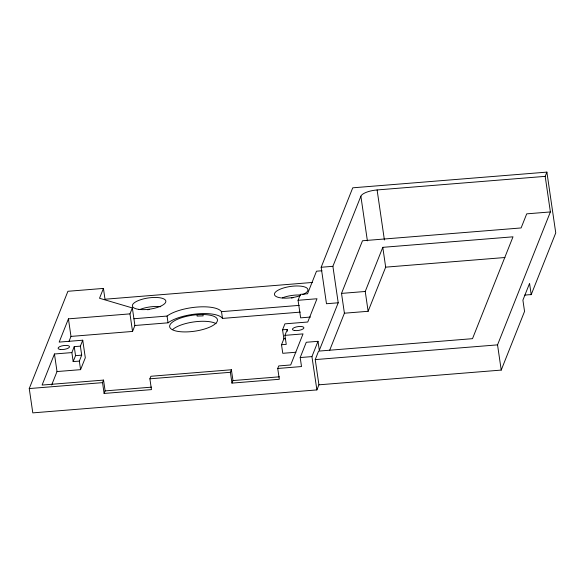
<?xml version="1.0" encoding="UTF-8"?>
<svg xmlns="http://www.w3.org/2000/svg" width="585" height="585" viewBox="0 0 585 585"><rect width="100%" height="100%" fill="white"/><g stroke="black" fill="none" stroke-linecap="round" stroke-linejoin="round"><path stroke-width="0.88" d="M312.624 282.438L105.007 299.227L103.435 288.42L67.918 291.286L29.25 388.564L32.797 412.878L316.894 389.917L318.92 384.82L315.242 359.599L318.569 351.117L472.504 338.671L513.001 236.815L382.787 247.338L365.237 291.476L368.126 311.293L344.411 313.209L329.56 350.561M103.435 288.42L99.523 298.262L132.342 307.937L129.972 313.874L68.423 318.854L59.173 342.108L82.741 340.207L80.379 346.144L74.229 346.642L71.867 352.587L54.449 353.991L42.098 385.062L103.545 380.096L105.124 390.904L104.115 393.449L151.464 389.617L149.884 378.809L150.901 376.265L231.389 369.757L232.969 380.564L231.96 383.109L279.308 379.285L277.729 368.477L278.745 365.932L290.686 364.967L303.037 333.896L284.939 335.359L286.255 344.368L281.517 344.748L282.767 353.303L295.937 352.243M51.67 384.988L57.016 371.555L54.449 353.991M69.001 341.399L70.982 336.412L68.423 318.854M80.379 346.144L81.695 355.154L79.333 361.091L73.176 361.596L75.538 355.651L74.229 346.642M57.016 371.555L80.584 369.654L85.308 357.764L82.741 340.207M104.115 393.449L102.536 382.641L103.545 380.096M70.982 336.412L132.539 331.439L134.901 325.494L132.342 307.937M231.96 383.109L230.38 372.301L231.389 369.757M281.517 344.748L283.879 338.81L282.562 329.801L284.924 323.856L307.761 322.013L317.004 298.752L298.065 300.288L300.631 317.845L310.547 317.048M298.065 300.288L300.427 294.343L307.534 293.772L316.507 271.191L321.969 270.753M284.939 335.359L287.301 329.421L282.562 329.801M546.88 172.122L545.191 176.363L377.106 189.949A14.486 4.834 -8.3 0 0 360.872 196.194L332.894 266.314L338.21 302.789L326.481 303.739L321.165 267.265L352.748 187.814L546.88 172.122L555.75 232.91L531.209 294.65L528.884 294.73A24.139 8.058 -8.3 0 0 524.416 295.235M277.729 368.477L301.509 366.554L300.2 357.545L306.269 342.269L318.006 341.318L319.315 350.327L338.21 302.789M316.894 389.917L311.929 356.601L318.006 341.318M344.411 313.209L341.516 293.399L362.488 240.764L521.111 227.945L526.712 213.854L550.383 211.938L545.191 176.363M368.126 311.293L385.676 267.155L382.787 247.338M318.92 384.82L501.221 370.086L497.542 344.865L550.383 211.938M501.221 370.086L524.548 311.403L522.902 300.142L529.564 283.389L531.209 294.65M321.165 267.265L332.894 266.314M385.676 267.155L504.965 257.51M341.516 293.399L365.237 291.476M133.914 318.745L167.061 316.061A29.608 9.886 -8.3 0 1 196.984 307.067A29.608 9.886 -8.3 0 1 221.51 311.659L299.293 305.37M134.901 325.494L168.049 322.818A29.608 9.886 -8.3 0 1 197.971 313.823A29.608 9.886 -8.3 0 1 222.497 318.415L300.28 312.127M75.538 355.651L81.695 355.154M283.879 338.81L285.458 338.678M300.2 357.545L311.929 356.601M315.242 359.599L497.542 344.865M29.25 388.564L102.536 382.641M149.884 378.809L230.38 372.301M105.124 390.904L151.566 387.146M232.969 380.564L279.411 376.813M196.926 314.73L202.936 314.525A24.139 8.058 -8.3 0 1 209.518 327.212A24.139 8.058 -8.3 0 1 170.666 328.543A24.139 8.058 -8.3 0 1 196.926 314.73L197.123 316.083L203.134 315.878L202.936 314.525M377.106 189.949L384.403 239.982M360.872 196.194L367.387 240.859M287.301 329.421L287.564 331.22M221.51 311.659L222.497 318.415M167.061 316.061L168.049 322.818M129.972 313.874L132.539 331.439M79.333 361.091L80.584 369.654M71.867 352.587L73.176 361.596M300.507 295.579A16.899 5.638 -8.3 0 1 274.57 294.942A16.899 5.638 -8.3 0 1 296.654 285.97A16.899 5.638 -8.3 0 1 302.884 294.613M282.438 297.816A16.899 5.638 -8.3 0 1 300.624 295.037M172.538 329.626A24.139 8.058 -8.3 0 1 194.008 321.911A24.139 8.058 -8.3 0 1 216.099 323.666M140.385 309.297A16.899 5.638 -8.3 0 1 160.765 306.737M147.654 309.801A9.652 3.225 -8.3 0 1 149.285 309.472M291.337 297.984A9.652 3.225 -8.3 0 1 293.005 297.75M60.27 349.479A5.791 1.93 -8.3 0 0 69.491 347.029A5.791 1.93 -8.3 0 0 61.666 345.954A5.791 1.93 -8.3 0 0 60.27 349.479M138.791 309.363A16.899 5.638 -8.3 0 0 165.694 302.204A16.899 5.638 -8.3 0 0 142.879 299.067A16.899 5.638 -8.3 0 0 138.791 309.363M294.65 330.532A5.791 1.93 -8.3 0 0 303.871 328.075A5.791 1.93 -8.3 0 0 296.054 327A5.791 1.93 -8.3 0 0 294.65 330.532"/></g></svg>
